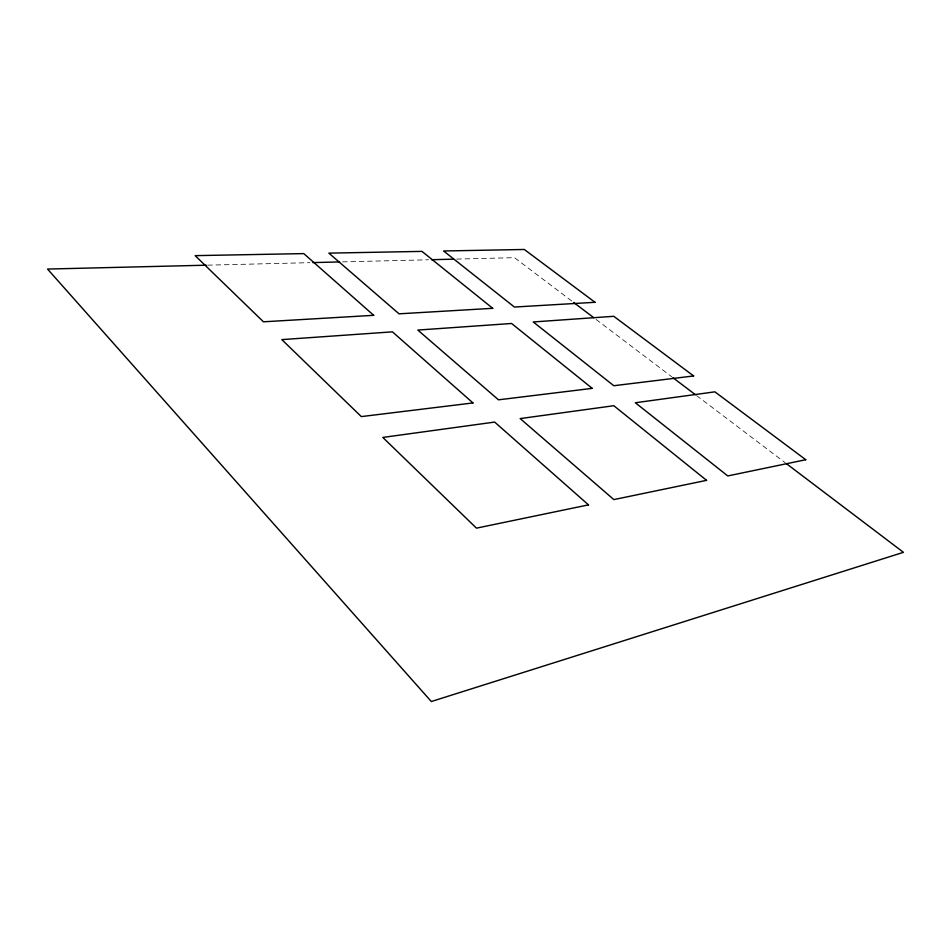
<?xml version="1.0" encoding="UTF-8"?>
<svg xmlns="http://www.w3.org/2000/svg" width="951" height="951" viewBox="0 0 951 951"><rect width="100%" height="100%" fill="white"/><g stroke="black" fill="none" stroke-linecap="round" stroke-linejoin="round"><path stroke-width="0.71" stroke-dasharray="4.75 3.57" d="M207.663 265.163L309.955 262.666M342.562 261.87L428.556 259.778M456.718 259.088L514.539 257.673L572.466 301.562M596.099 319.477L671.763 376.786M696.584 395.604L785.241 462.768"/><path stroke-width="1.43" d="M206.177 265.198L47.55 269.062L431.326 701.529L903.45 552.329L786.418 463.66M312.915 262.595L339.602 261.941M431.516 259.706L453.758 259.159M573.643 302.454L593.733 317.682M672.939 377.69L695.395 394.701M588.479 504.874L476.463 528.15L382.813 437.436L494.663 422.078L588.479 504.874M706.569 480.338L613.859 499.596L520.173 418.583L613.823 405.72L706.569 480.338M805.77 459.725L727.777 475.94L635.339 402.76L714.89 391.836L805.77 459.725M472.98 402.939L361.309 416.597L281.829 339.614L392.43 331.851L472.98 402.939M592.235 388.365L498.49 399.824L417.822 330.068L511.59 323.483L592.235 388.365M693.636 375.954L613.811 385.726L533.261 321.961L613.775 316.303L693.636 375.954M373.707 315.316L263.451 321.807L195.157 255.641L303.785 253.608L373.707 315.316M492.737 308.314L399.04 313.83L328.868 253.132L421.971 251.385L492.737 308.314M595.017 302.299L514.408 307.042L443.594 250.981L524.298 249.471L595.017 302.299"/></g></svg>
